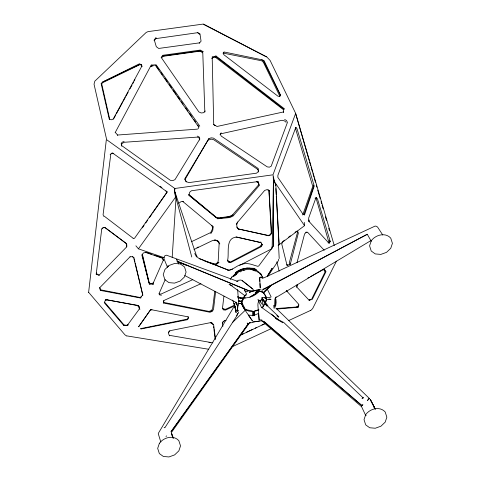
<?xml version="1.0" encoding="UTF-8"?>
<svg xmlns="http://www.w3.org/2000/svg" width="481" height="481" viewBox="0 0 481 481"><rect width="100%" height="100%" fill="white"/><g stroke="black" fill="none" stroke-linecap="round" stroke-linejoin="round"><path stroke-width="0.72" d="M272.162 247.691L273.497 177.188L273.286 246.386L273.497 177.188L273.713 180.91M238.408 310.87L238.42 310.203M253.836 315.277L253.89 311.706L253.836 315.277L254.521 315.698L252.507 315.428L252.495 311.285L252.032 310.888L246.14 309.65L246.086 310.035C250.138 312.127 254.966 311.91 258.94 309.728L254.683 310.864L254.563 314.52L255.062 314.911L258.676 313.402L259.115 319.883L261.874 319.949M258.345 172.066L258.417 169.859L213.594 139.658L211.075 139.141L208.568 139.995M297.072 284.788L296.975 287.235L308.375 299.447L309.728 299.759L308.886 300.415L312.313 299.332L326.004 271.645L324.23 269.144L310.467 276.599M274.91 308.267L275.132 298.749L276.1 296.903L276.479 296.933L275.132 298.749L275.024 305.862M262.794 307.293L265.47 303.102L266.474 298.731C265.65 290.584 255.447 289.033 249.417 292.484L251.587 291.143M272.21 248.004L272.282 246.603L271.819 248.214M219.108 244.12L218.182 261.339L216.943 263.209M126.737 246.831L126.846 244.907L126.244 243.398L105.014 227.663L103.096 227.699L101.738 228.986L96.206 274.26L99.32 275.336L98.449 274.885L100.024 274.254L126.737 246.831L126.244 243.398M284.572 108.94L216.017 56.012L214.845 56.698L216.618 57.143L284.006 109.397L283.61 109.812L283.465 112.368L283.718 111.899L217.033 126.467L213.426 124.411L215.235 125.703M174.609 191.985L174.837 188.492L106.68 139.73L94.035 84.205L94.829 81.157L146.236 32.401L148.076 31.62L203.421 24.05L266.883 57.035L270.112 60.444L295.653 113.354L334.271 245.569M172.192 257.341L176.022 197.847L174.453 190.975L174.837 188.492L272.98 174.813L295.653 113.354M258.562 183.501L258.465 184.999L232.353 215.127M227.645 260.191L228.619 261.724L230.609 261.898L261.243 245.851L262.578 244.264L261.219 246.705L230.79 262.518L228.535 262.343L227.645 260.191C229.377 252.79 225.132 237.885 236.55 237.109L260.606 242.526M263.78 292.298L263.708 293.206L266.492 297.769L270.755 297.186L271.11 296.849L267.25 289.039M365.458 414.989L365.987 415.35L365.458 414.989L361.333 406.156L362.914 404.707L361.772 405.459L263.835 321.687L261.562 320.803L252.579 322.066L259.331 321.104M88.582 292.688L106.295 140.061M213.221 226.371L212.734 230.567L210.768 233.694M215.65 291.348L213.546 309.181L212.446 311.291L209.993 312.265L163.336 302.982L163.744 300.517M223.936 296.152L222.517 307.966L223.328 309.872L225.505 310.101L234.325 306.012M214.76 291.33L212.554 309.139L210.864 310.798L208.946 311.411M110.732 154.756L103.09 214.604L103.517 216.228M139.231 308.207L139.075 309.379L127.724 324.795M275.781 305.333L275.006 306.108L275.781 305.333L276.172 302.423L275.944 299.374M262.235 304.275L259.512 300.487L257.918 299.507L261.64 307.822L263.269 306.385M238.342 313.414L238.582 312.007M238.005 303.77L241.696 303.421L244.438 295.514L245.039 295.797L246.639 294.107L244.318 289.628M266.432 299.675L265.47 303.102L263.329 305.429L263.317 306.553L261.898 297.823L263.426 297.444L266.666 298.551M241.564 302.489L241.859 300.986L245.039 295.797L230.014 284.626M163.336 302.982L164.003 300.463L200.956 283.682M296.591 287.283L297.294 284.572M284.578 240.157L282.84 241.462L281.764 244.065L287.097 265.62L290.277 264.285L298.376 233.026L297.751 231.469L296.687 231.469M297.017 262.59L304.605 233.838L306.451 232.203M289.243 262.945L297.462 232.539L297.024 231.006M261.243 245.851L261.808 243.873M167.923 265.716L167.418 267.195L164.033 258.826L163.883 257.551L164.779 255.826L166.486 255.177L237.999 281.517M222.499 323.491L222.986 321.915L224.344 320.875M139.893 309.403L138.6 305.531L105.652 299.651L105.381 300.505L107.016 299.873M117.46 135.51L117.617 135.035L115.656 132.816M371.236 240.873L369.576 245.827L371.242 251.022L375.258 253.92L380.85 254.407L386.526 252.351L390.758 248.298L392.418 243.344L390.752 238.149C385.437 232.082 375.565 234.818 371.308 240.716M365.68 414.706L364.021 419.66L365.686 424.855L369.697 427.753L375.288 428.24L380.964 426.184L385.197 422.132L386.856 417.177L385.191 411.983C379.882 405.916 370.003 408.652 365.746 414.55M304.431 215.097L314.249 186.039L296.975 128.643L295.833 127.315L277.886 175.288L277.862 177.369L303.313 214.616M303.872 214.67L313.492 186.772L313.365 185.155M302.711 214.977L312.518 187.073L312.446 185.347L295.581 128.728M316.077 197.36L308.646 218.115L309.036 221.699L308.652 219.979L309.421 221.873L328.673 242.887L330.237 241.468L317.496 198.9L316.077 197.36L316.414 198.106L315.524 198.473M236.796 224.338L237.746 221.988M236.718 315.656L237.746 313.191L237.019 315.524L164.839 427.789L164.111 427.266M260.455 301.906L261.61 299.266L260.185 301.028M165.224 279.557L158.97 293.813L159.716 294.961L161.502 295.184M105.652 299.651L104.257 302.699L123.954 325.637L128.048 325.553M198.064 128.794L198.839 127.218L156.006 66.264M311.772 298.917L325.246 271.615L324.23 269.144M336.447 261.129L312.632 308.622L310.816 310.401M115.115 132.72L151.19 65.127L156.115 64.791L199.783 126.1M113.492 119.09L115.638 115.151M116.354 113.841L122.427 102.681M123.142 101.371L125.282 97.433M125.998 96.122L128.144 92.184M129.93 88.907L132.077 84.969M132.792 83.658L133.502 82.341M134.217 81.03L134.933 79.72M166.66 192.845L167.178 191.907L112.289 152.832L110.131 154.563M230.387 279.461L231.824 276.846M328.15 242.899L328.757 241.841L316.282 198.881L315.013 198.154M221.164 132.798L220.346 134.217L221.206 136.057L267.208 166.865L269.366 167.166L271.176 166.252L287.44 122.421L286.526 120.557L284.656 119.456M267.394 276.377L272.15 268.212L267.532 275.643M258.381 168.615L213.42 138.101L211.153 137.843L208.892 138.636L184.993 179.581L186.562 181.842M233.628 307.305L158.61 432.864L158.267 433.724L160.834 442.051M223.226 53.235L223.99 51.966L261.874 59.776L264.087 60.672L280.495 95.22L279.768 96.368L277.964 96.2L223.857 54.72L223.226 53.235L224.038 52.651M208.892 138.636L184.728 178.92L185.876 181.602L189.027 182.612L256.595 173.16L258.369 171.434L257.894 169.096M368.5 399.272L367.394 400.445L369.54 398.611L276.623 308.808M161.111 57.81L162.668 55.309L200.312 50.066L203.361 51.768M234.241 275.541L235.834 272.998L242.22 269.342L246.915 268.025L254.058 268.326L256.283 269.655C249.495 267.177 241.089 267.634 235.6 272.613L242.22 269.342L249.855 268.218L256.163 270.166M220.003 134.77L220.575 133.856L282.022 120.28L284.554 120.929L286.087 122.294M188.378 317.568L187.404 319.101L140.428 328.679M260.612 246.056L261.796 244.264L260.744 241.889M140.855 298.076L100.361 290.41L100.733 289.857L99.862 287.59L130.183 256.68M267.683 276.455L278.421 260.63L278.391 259.187M142.364 227.88L144.059 225.433M145.749 222.986L147.445 220.538M149.561 217.478L152.104 213.811M152.952 212.584L166.51 193.007M150.715 309.578L138.606 326.803L150.258 310.209L152.002 309.698L150.715 309.578L188.257 316.889L188.287 318.602L187.41 319.703L140.831 329.016M248.629 324.098L171.374 432.539L173.238 438.125M135.882 245.809L138.426 248.827L175.445 197.306L174.663 190.975M101.792 83.76L102.537 82.726L139.821 64.67L141.534 65.103L142.081 66.594M153.992 40.242L156 37.536M272.204 247.853L258.766 265.927L257.864 266.33C252.88 265.091 248.226 262.452 242.857 264.027C237.175 264.839 233.483 269.979 227.747 270.322M156.151 38.227L154.443 40.434L156.289 46.705L158.682 48.449L199.723 42.827M236.598 274.308L233.574 276.298L236.123 273.088L241.246 270.322M290.031 263.167L289.009 264.466L290.277 264.285M299.014 304.93L297.727 306.457L296.14 307.034L276.112 308.562M266.005 300.174L266.426 299.699L270.689 299.134L270.995 299.459L268.831 299.008M205.195 110.985L203.655 112.698L201.202 112.975L198.833 111.893L161.586 57.979L162.969 55.976L200.18 50.788L202.814 52.279M199.218 43.26L201.07 41.198L200.096 34.734L197.601 32.702L155.387 38.696M140.5 297.384L142.791 294.919L135.245 263.017M287.097 265.62L287.716 264.977L286.82 264.388M255.519 292.598L257.101 291.005M231.373 277.711L235.924 273.166M101.888 228.938L103.174 227.669L105.189 227.651L126.719 243.921M271.08 285.335L263.744 292.568L271.134 285.299M263.155 292.604L270.154 285.87M232.515 322.456L245.502 310.035M141.534 65.103L139.526 63.757L102.712 81.98L101.112 83.496L109.355 119.541M255.615 292.977L259.259 289.664M249.855 297.168L258.76 291.546C253.884 297.631 245.388 298.599 238.113 298.01M248.304 290.771L247.156 291.708L244.42 290.716M233.574 276.298L238.191 272.637M278.126 245.46L304.533 225.685L304.214 222.312M165.957 436.465L166.685 435.906M238.57 301.142L239.538 300.397L240.217 301.659M167.502 266.895L168.392 266.215M168.374 332.263L169.835 331.156M258.76 291.546L255.772 293.819L250.655 296.603M288.63 237.115L290.362 235.81M294.991 232.335L296.152 231.463M161.971 56.998L162.915 56.337L199.411 51.251L201.449 51.816L202.802 53.253L204.834 112.067M210.017 263.233L215.837 264.706L218.969 262.536M211.688 58.514L213.396 57.353L215.686 57.461L283.61 109.812M240.223 271.921L242.039 270.725L244.264 270.388M178.728 203.198L181.229 201.581L183.55 201.701M153.583 282.954L152.176 283.862L153.499 284.151L149.278 284.067L141.829 254.9L143.56 252.85L145.881 252.501L162.476 258.255L163.564 260.48M278.337 245.256L279.148 244.781L275.775 184.145L273.557 179.197M204.93 261.315L215.608 264.075L218.332 262.325M233.189 214.875L230.363 216.684L219.114 218.254L216.276 217.262L189.135 194.739M236.682 281.349L238.426 280.285L240.909 280.026L242.358 280.73L252.832 289.069L242.358 280.73M276.984 296.951L371.374 240.302M151.064 66.282L152.621 65.368L151.19 65.127M307.846 278.018L309.157 277.309M239.682 265.362L271.741 248.803M212.283 310.504L210.107 311.622L163.54 302.399M196.939 247.643L198.268 246.993M193.933 249.513L212.818 240.416L215.512 240.157L218.783 241.702L219.817 243.963M102.712 81.98L139.652 64.412M191.456 241.709L210.744 232.527L212.686 228.445L212.061 225.607M239.959 335.437L265.584 323.388M128.156 324.555L126.599 325.282L124.122 325.048L104.702 302.315M241.823 334.427L243.164 333.796M246.525 332.227L252.573 329.401M255.261 328.144L256.601 327.519M261.977 325.006L264.664 323.755M229.215 216.51L232.317 215.073M232.191 346.729L270.797 328.848M288.402 320.695L310.75 310.341M361.983 398.43L362.806 398.052L362.782 397.565L283.724 322.456L276.365 318.638L271.482 314.081M234.469 305.176L224.976 309.554L223.202 308.982M192.839 279.605L160.919 294.119L159.175 293.897M253.475 290.668L260.275 289.628L251.395 291.083L249.104 291.011L177.507 261.436M229.828 270.094L232.612 269.101M124.116 141.486L122.15 142.184L121.164 143.621L121.633 145.563L170.382 180.327L172.811 180.615L174.994 179.623L199.825 139.021L199.314 137.133L197.396 136.111M141.444 296.987L140.025 297.48L100.733 289.857M151.088 66.462L153.469 65.711M295.286 128.235L295.953 128.024L295.833 127.315M216.017 56.012L211.983 57.113L213.089 57.131L212.217 58.249L213.72 124.399M149.278 284.067L150.397 283.772L149.236 282.804L142.37 254.275M309.211 299.879L310.666 299.537M250.848 291.594L253.301 291.017M369.161 398.575L368.711 398.671L369.54 398.611M265.157 298.509L266.576 298.208M111.189 153.794L113.787 153.253M259.512 300.487L259.109 300.559L258.02 302.994L257.882 305.201L259.115 319.883M243.218 270.316C249.122 268.584 257.064 268.951 260.63 274.681M238.42 301.521L241.859 300.986L238.486 301.593M250.084 322.907L252.345 322.559M238.414 303.613L240.566 303.295M257.918 181.577L191.438 190.759L189.658 192.244L188.853 195.274L217.622 218.789L229.768 217.568L233.105 216.011L259.5 185.257L257.918 181.577L258.784 185.077M217.604 218.049L229.936 216.432M130.008 256.848L132.233 256.65L134.109 257.612M276.653 309.079L298.136 307.269L298.539 305.892L296.44 307.191L298.136 307.269L298.635 304.178L286.363 290.626L287.259 291.48M226.076 320.418L224.591 320.532L222.312 322.631L222.883 326.346M117.617 135.035L197.511 129.13M214.105 240.073L215.344 239.983L217.977 241.342L219.108 243.681M305.633 232.257L307.359 232.161M111.826 153.679L113.251 153.601M133.099 238.323L134.518 238.311L167.178 191.907L165.801 190.951M187.951 316.883L188.257 316.889M245.376 297.919L240.368 297.781L237.668 296.765M279.022 244.763L276.286 196.08M225.048 309.169L223.22 309.042L222.45 308.237M180.195 263.907L174.699 263.432L169.126 265.452L164.971 269.426L163.239 274.537L164.905 279.732L168.921 282.63L174.513 283.117L180.183 281.06L184.421 277.014L186.081 272.054L184.716 267.52L184.409 266.865L180.399 263.961M251.395 291.083L249.338 290.855L177.188 261.195M323.064 269.763L324.513 269.985M127.02 335.918L208.778 349.272M208.934 342.514L210.395 342.755M169.546 335.359L212.909 342.827M243.783 298.827L240.999 298.34L237.512 296.975M106.902 299.777L137.879 305.639L139.304 307.624M223.052 53.072L261.742 60.81L263.378 62.283L279.876 96.338M237.993 228.908L268.296 235.468L270.148 234.638L271.242 232.876L268.957 190.554L268.037 189.628M238.576 228.992L268.741 235.75L270.599 234.872L271.657 233.093L268.987 190.662M235.997 236.892L260.888 242.622M256.409 290.223L261.784 291.564L262.307 292.207L262.001 289.688M261.562 320.803L264.045 321.476L361.772 405.459M123.599 324.97L124.819 325.336M264.742 297.631L265.963 298.016M251.304 268.651L255.898 270.13M367.652 234.53L367.189 234.373L262.848 289.46L264.923 288.726L367.268 234.247L371.206 241.191M145.833 252.206L151.323 254.07M154.75 255.243L162.301 257.81L163.324 260.131L153.283 282.978L150.613 283.712L148.924 282.467M138.426 248.827L164.328 257.744M304.533 225.685L275.553 183.345L274.687 183.027L273.136 175.415L273.467 181.379M177.002 261.718L186.82 265.428M250.938 269.36L255.627 271.152M256.962 271.669L258.97 272.432L256.589 270.28M199.29 258.712L229.13 270.34M228.192 270.172L198.485 258.135L197.306 257.022L196.128 254.671L174.573 190.975M229.088 284.475L232.305 285.81M210.528 322.847L211.965 323.442L213.059 324.771M154.78 65.26L156.457 66.017M210.323 322.414L212.62 323.515M227.519 260.882L229.78 261.995M269.709 190.951L267.051 189.634L264.694 190.398L236.574 223.473L237.073 227.357L239.033 229.804M203.734 24.471L266.432 56.83M262.115 299.459L266.612 305.068L267.911 305.754L261.898 297.823L264.923 302.038M184.794 275.553L236.664 302.747M256.427 181.692L258.219 182.642M241.282 303.186C242.845 305.255 243.302 308.724 246.086 310.035L245.55 309.758L241.799 302.447M263.023 278.391L262.007 277.808L264.201 277.711L375.126 226.07L376.485 226.304L377.603 227.104L382.738 234.987M275.366 318.416L282.822 322.763M197.481 32.419L200.198 34.097M373.863 407.046L375.433 409.373M216.775 240.211L218.614 241.456M126.719 336.033L124.946 334.824L88.636 292.328M278.289 319.42L261.688 307.491M160.095 186.273L161.923 187.572M104.118 216.071L133.075 238.209M261.874 59.776L263.564 61.153L280.495 95.22M188.546 194.709L204.732 208.099M205.892 209.055L207.624 210.492M208.784 211.448L210.516 212.885M211.676 213.841L213.408 215.272M214.562 216.234L215.722 217.19M182.852 201.521L211.899 225.691M263.245 322.126L361.471 406.607M137.59 305.706L138.895 306.86M252.507 315.428L253.03 315.909L251.984 315.356L248.304 315.109L252.351 320.755L244.757 309.728M276.852 315.65L278.559 317.226M175.445 197.306L176.022 197.847M266.612 305.068L278.842 316.811M257.221 181.385L258.147 182.299M132.395 256.487L133.676 257.774L142.821 295.34M307.612 232.299L324.206 250.276M265.175 303.896L266.961 306.078M156.818 66.769L158.97 69.835M161.123 72.902L162.416 74.741M164.995 78.421L167.147 81.481M169.3 84.548L171.452 87.614M173.172 90.067L176.184 94.36M177.477 96.2L179.629 99.26M181.349 101.713L183.075 104.167M185.654 107.846L187.806 110.913M189.526 113.366L192.111 117.039M193.831 119.492L195.551 121.946M197.703 125.012L198.996 126.852M236.79 227.008L237.59 228.277M259.794 272.739L262.115 276.581M253.397 289.688L253.878 290.488M241.24 303.547L243.963 308.598L244.709 309.042L242.665 306.277L241.859 303.126M194.721 253.499L196.591 257.034M374.94 408.543L370.226 399.356L374.465 407.431M370.226 399.356L374.97 408.597M260.804 273.623L262.554 277.212M211.862 225.589L212.842 227.717M176.894 260.095L176.593 259.313L178.71 263.955M362.806 398.052L363.011 398.502M138.805 306.403L139.352 307.69M169.504 335.858L168.452 333.381L169.366 330.832L211.478 322.456L213.636 324.669L215.452 338.732M173.226 437.938L171.356 433.387L173.148 438.179M215.608 264.075L215.837 264.706M141.342 64.634L141.871 66.107L113.294 118.963L111.736 119.763L109.758 119.42L101.683 83.688M370.911 240.5L371.061 240.927M232.696 300.072L236.213 310.979L234.313 304.088M273.755 305.291L273.996 308.225M99.447 287.512L100.361 290.41M121.765 146.188L121.428 145.118L121.994 143.572L124.14 142.286L197.354 137.103L199.224 138.095L199.723 139.971M295.671 113.744L309.199 160.57M309.614 162.013L310.654 165.614M311.069 167.051L312.53 172.096M312.945 173.539L313.985 177.14M314.4 178.577L315.44 182.179M316.27 185.065L316.895 187.223M317.731 190.103L320.226 198.749M321.055 201.629L321.681 203.794M322.102 205.237L323.142 208.838M325.427 216.763L326.467 220.364M328.757 228.289L329.383 230.447M324.447 269.799L324.922 271.543M191.763 256.998L176.004 197.865L175.505 192.857M276.815 261.844L279.154 271.122M142.226 254.87L143.284 259.229M143.633 260.678L147.162 275.204M147.511 276.659L148.749 281.74M134.217 258.67L134.902 261.568M234.932 307.004L234.103 303.427L236.117 312.734L234.626 304.966M213.57 326.683L213.762 328.126M213.955 329.569L215.284 339.688M236.045 302.387L236.369 305.014L236.027 302.086M237.614 289.514L238.666 302.771M275.553 183.345L275.685 185.594M275.86 188.588L276.202 194.583M259.866 281.415L259.668 277.753L260.431 277.02L262.181 277.717L259.668 277.753L260.227 288.011L259.987 283.616M278.553 245.322L279.202 258.531M237.776 305.88L237.47 311.46L237.993 303.727L238.143 305.423L237.776 305.88M329.473 242.015L329.058 243.368L330.237 241.468L329.431 240.632L329.473 242.015M159.337 443.416L157.678 448.37L159.343 453.565L163.36 456.463L168.951 456.95L174.627 454.894L178.86 450.847L180.519 445.887L178.854 440.698C173.545 434.626 163.666 437.361 159.409 443.26L159.337 443.416M96.633 273.094L96.206 274.26L97.15 274.38L96.633 273.094M171.368 431.168L170.995 431.872L248.136 324.044L250.15 322.456L248.25 323.815L171.368 431.168M363.041 397.384L362.782 397.565L363.209 397.745L363.041 397.384M265.644 288.666L264.923 288.726L265.644 288.666M259.193 321.32L259.193 321.32M247.739 323.454L247.168 323.094L248.25 323.815L247.739 323.454M245.911 295.19L245.599 294.901L245.887 295.22"/></g></svg>
